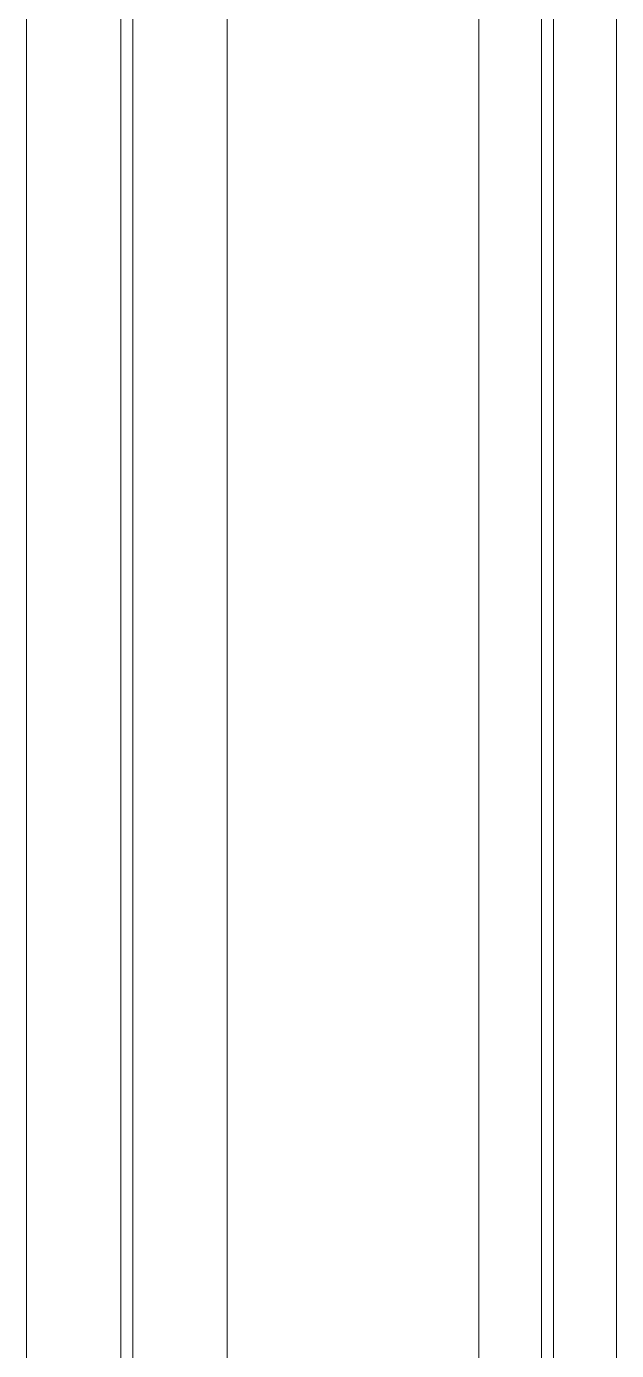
# Model space of a CAD drawing. Extents: x -1299 to 23780, y -3010 to 8106.
# Drawn here: x 7104.8 to 7108.55, y 389.64 to 398.06 of the extents above; entities that cross this region are included whole.
import ezdxf

# ---------------------------------------------------------------- set-up
doc = ezdxf.new("R2010")
doc.units = 0
doc.header["$LTSCALE"] = 25
doc.header["$MEASUREMENT"] = 0
doc.layers.add('10', color=9, linetype='Continuous', lineweight=9)
doc.layers.add('15', color=9, linetype='Continuous', lineweight=9)

# ---------------------------------------------------------------- blocks, each defined once
blk = doc.blocks.new('*U456')
at = {"layer": '15'}
for p, q in [((-1.468840347965794, -18.9468617151615), (-170.3011382848942, -18.9468617151615)), ((-1.468840347965794, -19.34686171515932), (-170.3011382848942, -19.34686171515932)), ((-1.468840347965794, -19.4228617151557), (-170.3011382848942, -19.4228617151557)), ((-1.468840347965794, -19.82286171514988), (-170.3011382848942, -19.82286171514988)), ((-1.468840347965794, -21.4228617151266), (-170.3011382848942, -21.4228617151266)), ((-1.468840347965794, -22.02286171511514), (-170.3011382848942, -22.02286171511514)), ((-1.468840347965794, -22.09886171511243), (-170.3011382848942, -22.09886171511243)), ((-1.468840347965794, -22.6988617151037), (-170.3011382848942, -22.6988617151037))]:
    blk.add_line(p, q, dxfattribs=at)

msp = doc.modelspace()

# ---------------------------------------------------------------- block references
at = {"layer": '10', "rotation": 270}
msp.add_blockref('*U456', (7127.499999998321, 384.999999453039), dxfattribs=at)

doc.saveas('drawing.dxf')
